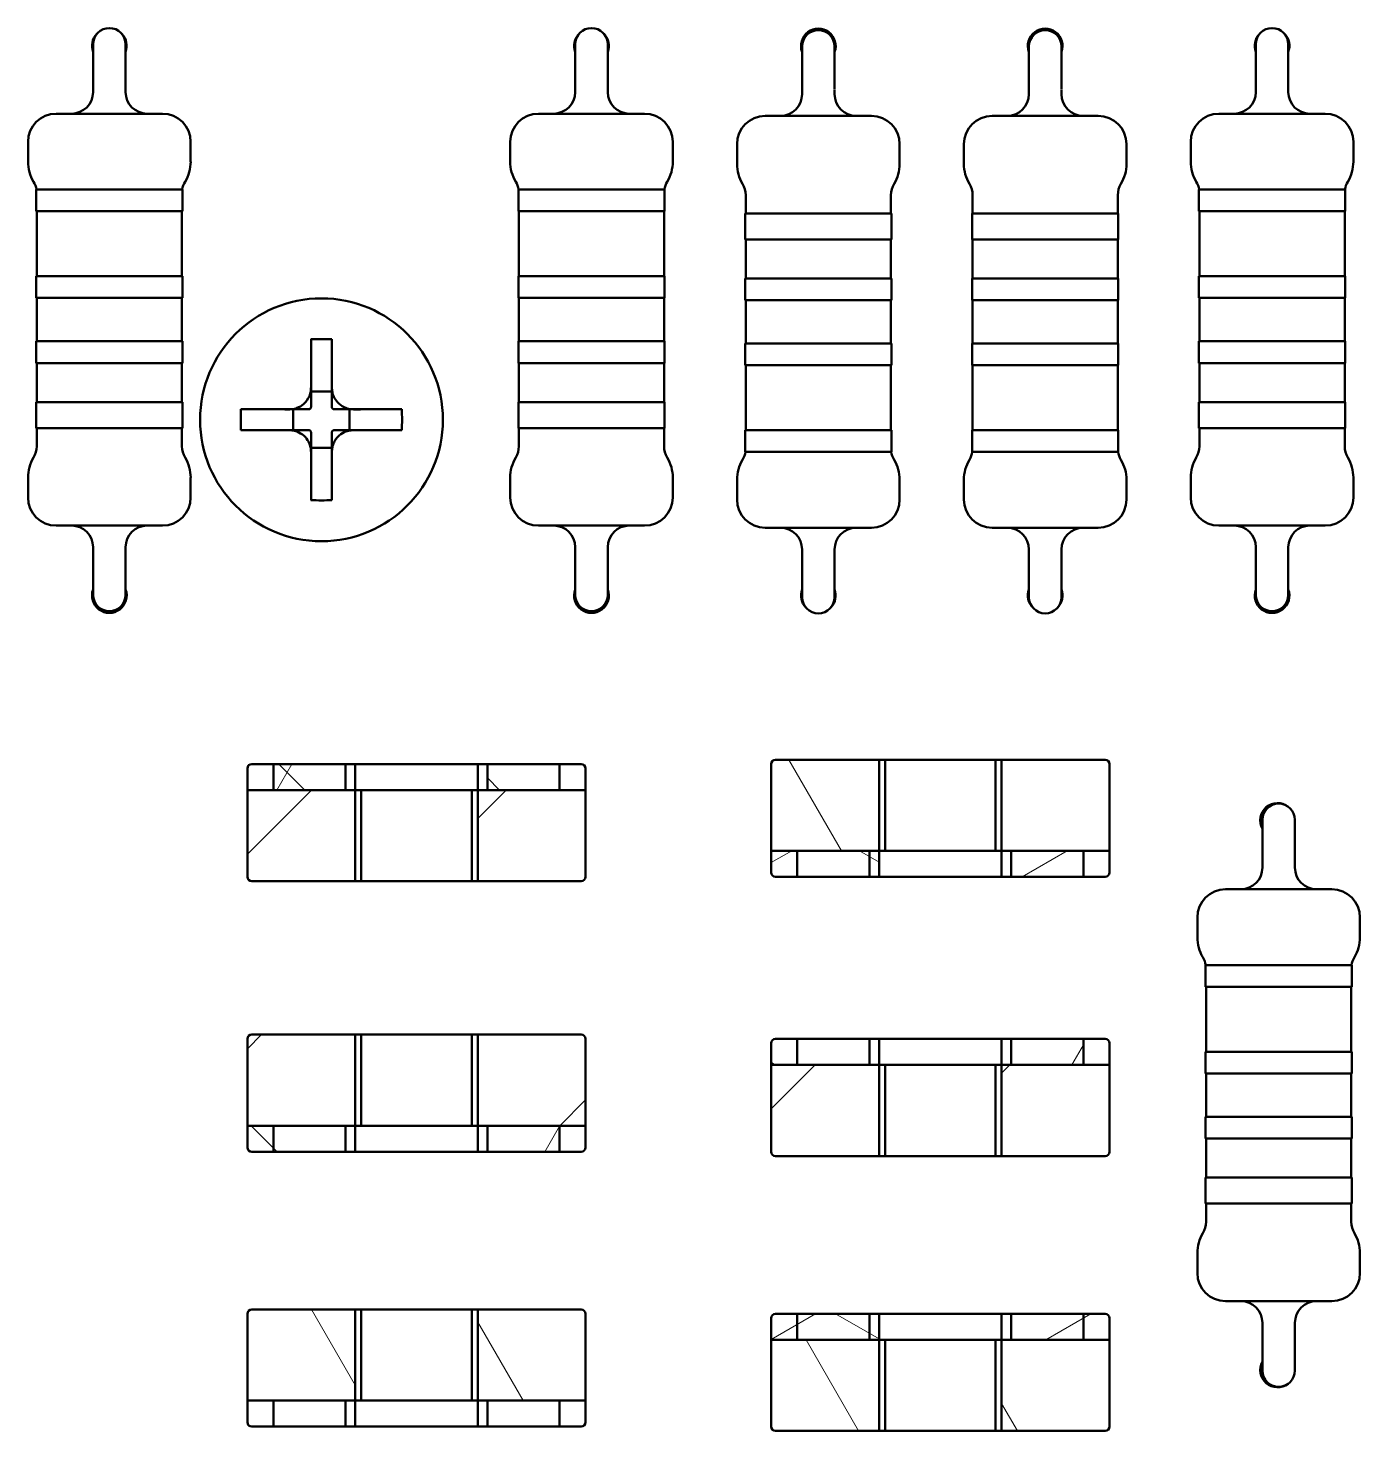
# Model space of a CAD drawing. Header units: millimetres. Extents: x -232 to 1390, y -69 to 653.
# Drawn here: x 543.58 to 574.3, y 409.61 to 441.97 of the extents above; entities that cross this region are included whole.
import ezdxf

# ---------------------------------------------------------------- set-up
doc = ezdxf.new("R2010")
doc.units = ezdxf.units.MM
doc.layers.add('Видимый контур (ГОСТ)', color=7, linetype='Continuous', lineweight=50)
doc.layers.add('Штриховка (ГОСТ)', color=7, linetype='Continuous', lineweight=18)
pattern_1 = [(45, (0, 0), (-2.245064, 2.245064), [])]
pattern_2 = [(135.0002, (0, 0), (-2.245056, -2.245072), [])]
pattern_3 = [(60, (0, 0), (-2.74963, 1.587501), [])]
pattern_4 = [(120.0002, (0, 0), (-2.749626, -1.587508), [])]
pattern_5 = [(30, (0, 0), (-1.587501, 2.74963), [])]
pattern_6 = [(150.00025, (0, 0), (-1.587488, -2.749637), [])]

msp = doc.modelspace()

# ---------------------------------------------------------------- hatches: boundary and pattern name
at = {"layer": 'Штриховка (ГОСТ)'}
h = msp.add_hatch(dxfattribs=at)
h.set_pattern_fill('ANSI31', color=256, scale=25.4, angle=90.0002, style=0)
h.set_pattern_definition(pattern_2)
edge = h.paths.add_edge_path()
edge.add_line((554.178, 424.995), (554.178, 424.395))
edge.add_line((554.178, 424.395), (555.842, 424.395))
edge.add_line((555.842, 424.395), (556.442, 424.395))
edge.add_line((556.442, 424.395), (556.442, 424.895))
edge.add_ellipse((556.342, 424.895), major_axis=(0, 0.1), ratio=1, start_angle=270, end_angle=360)
edge.add_line((556.342, 424.995), (554.178, 424.995))
edge = h.paths.add_edge_path()
edge.add_line((550.906, 424.395), (550.906, 424.995))
edge.add_line((550.906, 424.995), (548.742, 424.995))
edge.add_ellipse((548.742, 424.895), major_axis=(0, -0.1), ratio=1, start_angle=180, end_angle=270)
edge.add_line((548.642, 424.895), (548.642, 424.395))
edge.add_line((548.642, 424.395), (549.296, 424.395))
edge.add_line((549.296, 424.395), (550.906, 424.395))
h = msp.add_hatch(dxfattribs=at)
h.set_pattern_fill('ANSI31', color=256, scale=25.4, angle=15, style=0)
h.set_pattern_definition(pattern_3)
h.paths.add_polyline_path([(555.842, 424.395), (555.842, 424.995), (553.955, 424.995), (553.955, 424.395), (554.203, 424.395)])
h.paths.add_polyline_path([(549.242, 424.995), (549.242, 424.395), (550.896, 424.395), (551.129, 424.395), (551.129, 424.995)])
h = msp.add_hatch(dxfattribs=at)
h.set_pattern_fill('ANSI31', color=256, scale=25.4, angle=75.0002, style=0)
h.set_pattern_definition(pattern_4)
edge = h.paths.add_edge_path()
edge.add_line((563.211, 422.995), (563.211, 425.095))
edge.add_line((563.211, 425.095), (560.824, 425.095))
edge.add_ellipse((560.824, 424.995), major_axis=(0, -0.1), ratio=1, start_angle=180, end_angle=270)
edge.add_line((560.724, 424.995), (560.724, 422.995))
edge.add_line((560.724, 422.995), (561.324, 422.995))
edge.add_line((561.324, 422.995), (562.998, 422.995))
edge.add_line((562.998, 422.995), (563.211, 422.995))
edge = h.paths.add_edge_path()
edge.add_line((566.038, 422.995), (566.265, 422.995))
edge.add_line((566.265, 422.995), (567.924, 422.995))
edge.add_line((567.924, 422.995), (568.524, 422.995))
edge.add_line((568.524, 422.995), (568.524, 424.995))
edge.add_ellipse((568.424, 424.995), major_axis=(0, 0.1), ratio=1, start_angle=270, end_angle=360)
edge.add_line((568.424, 425.095), (566.038, 425.095))
edge.add_line((566.038, 425.095), (566.038, 422.995))
h = msp.add_hatch(dxfattribs=at)
h.set_pattern_fill('ANSI31', color=256, scale=25.4, style=0)
h.set_pattern_definition(pattern_1)
edge = h.paths.add_edge_path()
edge.add_line((553.955, 424.395), (553.955, 422.295))
edge.add_line((553.955, 422.295), (556.342, 422.295))
edge.add_ellipse((556.342, 422.395), major_axis=(0, 0.1), ratio=1, start_angle=180, end_angle=270)
edge.add_line((556.442, 422.395), (556.442, 424.395))
edge.add_line((556.442, 424.395), (555.842, 424.395))
edge.add_line((555.842, 424.395), (554.169, 424.395))
edge.add_line((554.169, 424.395), (553.955, 424.395))
edge = h.paths.add_edge_path()
edge.add_line((551.129, 424.395), (550.923, 424.395))
edge.add_line((550.923, 424.395), (549.242, 424.395))
edge.add_line((549.242, 424.395), (548.642, 424.395))
edge.add_line((548.642, 424.395), (548.642, 422.395))
edge.add_ellipse((548.742, 422.395), major_axis=(0, -0.1), ratio=1, start_angle=270, end_angle=360)
edge.add_line((548.742, 422.295), (551.129, 422.295))
edge.add_line((551.129, 422.295), (551.129, 424.395))
h = msp.add_hatch(dxfattribs=at)
h.set_pattern_fill('ANSI31', color=256, scale=25.4, angle=-15, style=0)
h.set_pattern_definition(pattern_5)
edge = h.paths.add_edge_path()
edge.add_line((562.988, 422.395), (562.988, 422.995))
edge.add_line((562.988, 422.995), (561.324, 422.995))
edge.add_line((561.324, 422.995), (560.724, 422.995))
edge.add_line((560.724, 422.995), (560.724, 422.495))
edge.add_ellipse((560.824, 422.495), major_axis=(0, -0.1), ratio=1, start_angle=270, end_angle=360)
edge.add_line((560.824, 422.395), (562.988, 422.395))
edge = h.paths.add_edge_path()
edge.add_line((566.26, 422.995), (566.26, 422.395))
edge.add_line((566.26, 422.395), (568.424, 422.395))
edge.add_ellipse((568.424, 422.495), major_axis=(0, 0.1), ratio=1, start_angle=180, end_angle=270)
edge.add_line((568.524, 422.495), (568.524, 422.995))
edge.add_line((568.524, 422.995), (567.872, 422.995))
edge.add_line((567.872, 422.995), (566.26, 422.995))
h = msp.add_hatch(dxfattribs=at)
h.set_pattern_fill('ANSI31', color=256, scale=25.4, angle=105.0002, style=0)
h.set_pattern_definition(pattern_6)
h.paths.add_polyline_path([(561.324, 422.995), (561.324, 422.395), (563.211, 422.395), (563.211, 422.995), (562.994, 422.995)])
h.paths.add_polyline_path([(567.924, 422.395), (567.924, 422.995), (566.218, 422.995), (566.038, 422.995), (566.038, 422.395)])
h = msp.add_hatch(dxfattribs=at)
h.set_pattern_fill('ANSI31', color=256, scale=25.4, style=0)
h.set_pattern_definition(pattern_1)
edge = h.paths.add_edge_path()
edge.add_line((551.129, 416.654), (551.129, 418.754))
edge.add_line((551.129, 418.754), (548.742, 418.754))
edge.add_ellipse((548.742, 418.654), major_axis=(0, -0.1), ratio=1, start_angle=180, end_angle=270)
edge.add_line((548.642, 418.654), (548.642, 416.654))
edge.add_line((548.642, 416.654), (549.242, 416.654))
edge.add_line((549.242, 416.654), (550.916, 416.654))
edge.add_line((550.916, 416.654), (551.129, 416.654))
edge = h.paths.add_edge_path()
edge.add_line((553.956, 416.654), (554.183, 416.654))
edge.add_line((554.183, 416.654), (555.842, 416.654))
edge.add_line((555.842, 416.654), (556.442, 416.654))
edge.add_line((556.442, 416.654), (556.442, 418.654))
edge.add_ellipse((556.342, 418.654), major_axis=(0, 0.1), ratio=1, start_angle=270, end_angle=360)
edge.add_line((556.342, 418.754), (553.956, 418.754))
edge.add_line((553.956, 418.754), (553.956, 416.654))
h = msp.add_hatch(dxfattribs=at)
h.set_pattern_fill('ANSI31', color=256, scale=25.4, angle=90.0002, style=0)
h.set_pattern_definition(pattern_2)
edge = h.paths.add_edge_path()
edge.add_line((566.26, 418.654), (566.26, 418.054))
edge.add_line((566.26, 418.054), (567.924, 418.054))
edge.add_line((567.924, 418.054), (568.524, 418.054))
edge.add_line((568.524, 418.054), (568.524, 418.554))
edge.add_ellipse((568.424, 418.554), major_axis=(0, 0.1), ratio=1, start_angle=270, end_angle=360)
edge.add_line((568.424, 418.654), (566.26, 418.654))
edge = h.paths.add_edge_path()
edge.add_line((562.988, 418.054), (562.988, 418.654))
edge.add_line((562.988, 418.654), (560.824, 418.654))
edge.add_ellipse((560.824, 418.554), major_axis=(0, -0.1), ratio=1, start_angle=180, end_angle=270)
edge.add_line((560.724, 418.554), (560.724, 418.054))
edge.add_line((560.724, 418.054), (561.378, 418.054))
edge.add_line((561.378, 418.054), (562.988, 418.054))
h = msp.add_hatch(dxfattribs=at)
h.set_pattern_fill('ANSI31', color=256, scale=25.4, angle=15, style=0)
h.set_pattern_definition(pattern_3)
h.paths.add_polyline_path([(567.924, 418.054), (567.924, 418.654), (566.037, 418.654), (566.037, 418.054), (566.285, 418.054)])
h.paths.add_polyline_path([(561.324, 418.654), (561.324, 418.054), (562.978, 418.054), (563.211, 418.054), (563.211, 418.654)])
h = msp.add_hatch(dxfattribs=at)
h.set_pattern_fill('ANSI31', color=256, scale=25.4, style=0)
h.set_pattern_definition(pattern_1)
edge = h.paths.add_edge_path()
edge.add_line((566.037, 418.054), (566.037, 415.954))
edge.add_line((566.037, 415.954), (568.424, 415.954))
edge.add_ellipse((568.424, 416.054), major_axis=(0, 0.1), ratio=1, start_angle=180, end_angle=270)
edge.add_line((568.524, 416.054), (568.524, 418.054))
edge.add_line((568.524, 418.054), (567.924, 418.054))
edge.add_line((567.924, 418.054), (566.252, 418.054))
edge.add_line((566.252, 418.054), (566.037, 418.054))
edge = h.paths.add_edge_path()
edge.add_line((563.211, 418.054), (563.005, 418.054))
edge.add_line((563.005, 418.054), (561.324, 418.054))
edge.add_line((561.324, 418.054), (560.724, 418.054))
edge.add_line((560.724, 418.054), (560.724, 416.054))
edge.add_ellipse((560.824, 416.054), major_axis=(0, -0.1), ratio=1, start_angle=270, end_angle=360)
edge.add_line((560.824, 415.954), (563.211, 415.954))
edge.add_line((563.211, 415.954), (563.211, 418.054))
h = msp.add_hatch(dxfattribs=at)
h.set_pattern_fill('ANSI31', color=256, scale=25.4, angle=90.0002, style=0)
h.set_pattern_definition(pattern_2)
edge = h.paths.add_edge_path()
edge.add_line((550.906, 416.054), (550.906, 416.654))
edge.add_line((550.906, 416.654), (549.242, 416.654))
edge.add_line((549.242, 416.654), (548.642, 416.654))
edge.add_line((548.642, 416.654), (548.642, 416.154))
edge.add_ellipse((548.742, 416.154), major_axis=(0, -0.1), ratio=1, start_angle=270, end_angle=360)
edge.add_line((548.742, 416.054), (550.906, 416.054))
edge = h.paths.add_edge_path()
edge.add_line((554.179, 416.654), (554.179, 416.054))
edge.add_line((554.179, 416.054), (556.342, 416.054))
edge.add_ellipse((556.342, 416.154), major_axis=(0, 0.1), ratio=1, start_angle=180, end_angle=270)
edge.add_line((556.442, 416.154), (556.442, 416.654))
edge.add_line((556.442, 416.654), (555.849, 416.654))
edge.add_line((555.849, 416.654), (554.179, 416.654))
h = msp.add_hatch(dxfattribs=at)
h.set_pattern_fill('ANSI31', color=256, scale=25.4, angle=15, style=0)
h.set_pattern_definition(pattern_3)
h.paths.add_polyline_path([(549.242, 416.654), (549.242, 416.054), (551.129, 416.054), (551.129, 416.654), (550.912, 416.654)])
h.paths.add_polyline_path([(555.842, 416.054), (555.842, 416.654), (554.136, 416.654), (553.956, 416.654), (553.956, 416.054)])
h = msp.add_hatch(dxfattribs=at)
h.set_pattern_fill('ANSI31', color=256, scale=25.4, angle=75.0002, style=0)
h.set_pattern_definition(pattern_4)
edge = h.paths.add_edge_path()
edge.add_line((551.129, 410.314), (551.129, 412.414))
edge.add_line((551.129, 412.414), (548.742, 412.414))
edge.add_ellipse((548.742, 412.314), major_axis=(0, -0.1), ratio=1, start_angle=180, end_angle=270)
edge.add_line((548.642, 412.314), (548.642, 410.314))
edge.add_line((548.642, 410.314), (549.242, 410.314))
edge.add_line((549.242, 410.314), (550.916, 410.314))
edge.add_line((550.916, 410.314), (551.129, 410.314))
edge = h.paths.add_edge_path()
edge.add_line((553.956, 410.314), (554.183, 410.314))
edge.add_line((554.183, 410.314), (555.842, 410.314))
edge.add_line((555.842, 410.314), (556.442, 410.314))
edge.add_line((556.442, 410.314), (556.442, 412.314))
edge.add_ellipse((556.342, 412.314), major_axis=(0, 0.1), ratio=1, start_angle=270, end_angle=360)
edge.add_line((556.342, 412.414), (553.956, 412.414))
edge.add_line((553.956, 412.414), (553.956, 410.314))
h = msp.add_hatch(dxfattribs=at)
h.set_pattern_fill('ANSI31', color=256, scale=25.4, angle=-15, style=0)
h.set_pattern_definition(pattern_5)
edge = h.paths.add_edge_path()
edge.add_line((566.26, 412.314), (566.26, 411.714))
edge.add_line((566.26, 411.714), (567.924, 411.714))
edge.add_line((567.924, 411.714), (568.524, 411.714))
edge.add_line((568.524, 411.714), (568.524, 412.214))
edge.add_ellipse((568.424, 412.214), major_axis=(0, 0.1), ratio=1, start_angle=270, end_angle=360)
edge.add_line((568.424, 412.314), (566.26, 412.314))
edge = h.paths.add_edge_path()
edge.add_line((562.987, 411.714), (562.987, 412.314))
edge.add_line((562.987, 412.314), (560.824, 412.314))
edge.add_ellipse((560.824, 412.214), major_axis=(0, -0.1), ratio=1, start_angle=180, end_angle=270)
edge.add_line((560.724, 412.214), (560.724, 411.714))
edge.add_line((560.724, 411.714), (561.375, 411.714))
edge.add_line((561.375, 411.714), (562.987, 411.714))
h = msp.add_hatch(dxfattribs=at)
h.set_pattern_fill('ANSI31', color=256, scale=25.4, angle=105.0002, style=0)
h.set_pattern_definition(pattern_6)
h.paths.add_polyline_path([(567.924, 411.714), (567.924, 412.314), (566.037, 412.314), (566.037, 411.714), (566.254, 411.714)])
h.paths.add_polyline_path([(561.324, 412.314), (561.324, 411.714), (562.954, 411.714), (563.21, 411.714), (563.21, 412.314)])
h = msp.add_hatch(dxfattribs=at)
h.set_pattern_fill('ANSI31', color=256, scale=25.4, angle=75.0002, style=0)
h.set_pattern_definition(pattern_4)
edge = h.paths.add_edge_path()
edge.add_line((566.037, 411.714), (566.037, 409.614))
edge.add_line((566.037, 409.614), (568.424, 409.614))
edge.add_ellipse((568.424, 409.714), major_axis=(0, 0.1), ratio=1, start_angle=180, end_angle=270)
edge.add_line((568.524, 409.714), (568.524, 411.714))
edge.add_line((568.524, 411.714), (567.924, 411.714))
edge.add_line((567.924, 411.714), (566.251, 411.714))
edge.add_line((566.251, 411.714), (566.037, 411.714))
edge = h.paths.add_edge_path()
edge.add_line((563.21, 411.714), (563.005, 411.714))
edge.add_line((563.005, 411.714), (561.324, 411.714))
edge.add_line((561.324, 411.714), (560.724, 411.714))
edge.add_line((560.724, 411.714), (560.724, 409.714))
edge.add_ellipse((560.824, 409.714), major_axis=(0, -0.1), ratio=1, start_angle=270, end_angle=360)
edge.add_line((560.824, 409.614), (563.21, 409.614))
edge.add_line((563.21, 409.614), (563.21, 411.714))
h = msp.add_hatch(dxfattribs=at)
h.set_pattern_fill('ANSI31', color=256, scale=25.4, angle=-15, style=0)
h.set_pattern_definition(pattern_5)
edge = h.paths.add_edge_path()
edge.add_line((550.906, 409.714), (550.906, 410.314))
edge.add_line((550.906, 410.314), (549.242, 410.314))
edge.add_line((549.242, 410.314), (548.642, 410.314))
edge.add_line((548.642, 410.314), (548.642, 409.814))
edge.add_ellipse((548.742, 409.814), major_axis=(0, -0.1), ratio=1, start_angle=270, end_angle=360)
edge.add_line((548.742, 409.714), (550.906, 409.714))
edge = h.paths.add_edge_path()
edge.add_line((554.179, 410.314), (554.179, 409.714))
edge.add_line((554.179, 409.714), (556.342, 409.714))
edge.add_ellipse((556.342, 409.814), major_axis=(0, 0.1), ratio=1, start_angle=180, end_angle=270)
edge.add_line((556.442, 409.814), (556.442, 410.314))
edge.add_line((556.442, 410.314), (555.849, 410.314))
edge.add_line((555.849, 410.314), (554.179, 410.314))
h = msp.add_hatch(dxfattribs=at)
h.set_pattern_fill('ANSI31', color=256, scale=25.4, angle=105.0002, style=0)
h.set_pattern_definition(pattern_6)
h.paths.add_polyline_path([(549.242, 410.314), (549.242, 409.714), (551.129, 409.714), (551.129, 410.314), (550.912, 410.314)])
h.paths.add_polyline_path([(555.842, 409.714), (555.842, 410.314), (554.163, 410.314), (553.956, 410.314), (553.956, 409.714)])

# ---------------------------------------------------------------- linework, layer by layer
at = {"layer": 'Видимый контур (ГОСТ)'}
for p, q in [((545.083, 440.594), (545.083, 441.594)), ((545.833, 440.597), (545.833, 441.594)), ((556.203, 440.594), (556.203, 441.594)), ((556.953, 440.597), (556.953, 441.594)), ((561.435, 440.544), (561.435, 441.544)), ((562.185, 440.556), (562.185, 441.544)), ((566.667, 440.544), (566.667, 441.544)), ((567.417, 440.556), (567.417, 441.544)), ((571.899, 440.594), (571.899, 441.594)), ((572.649, 440.597), (572.649, 441.594)), ((545.083, 440.594), (545.083, 440.494)), ((545.833, 440.594), (545.833, 440.494)), ((556.203, 440.594), (556.203, 440.494)), ((556.953, 440.594), (556.953, 440.494)), ((561.435, 440.544), (561.435, 440.444)), ((562.185, 440.544), (562.185, 440.444)), ((566.667, 440.544), (566.667, 440.444)), ((567.417, 440.544), (567.417, 440.444)), ((571.899, 440.594), (571.899, 440.494)), ((572.649, 440.594), (572.649, 440.494)), ((544.233, 439.994), (546.683, 439.994)), ((555.353, 439.994), (557.803, 439.994)), ((560.585, 439.944), (563.035, 439.944)), ((565.817, 439.944), (568.267, 439.944)), ((571.049, 439.994), (573.499, 439.994)), ((543.583, 438.887), (543.583, 439.344)), ((547.333, 438.887), (547.333, 439.344)), ((554.703, 438.887), (554.703, 439.344)), ((558.453, 438.887), (558.453, 439.344)), ((559.935, 439.294), (559.935, 438.837)), ((563.685, 439.294), (563.685, 438.837)), ((565.167, 439.294), (565.167, 438.837)), ((568.917, 439.294), (568.917, 438.837)), ((570.399, 438.887), (570.399, 439.344)), ((574.149, 438.887), (574.149, 439.344)), ((543.773, 438.244), (547.143, 438.244)), ((543.773, 438.244), (543.773, 437.744)), ((547.143, 438.244), (547.143, 437.744)), ((554.893, 438.244), (558.263, 438.244)), ((554.893, 438.244), (554.893, 437.744)), ((558.263, 438.244), (558.263, 437.744)), ((560.135, 438.116), (560.135, 437.694)), ((563.485, 438.116), (563.485, 437.694)), ((565.367, 438.116), (565.367, 437.694)), ((568.717, 438.116), (568.717, 437.694)), ((570.589, 438.244), (573.959, 438.244)), ((570.589, 438.244), (570.589, 437.744)), ((573.959, 438.244), (573.959, 437.744)), ((543.773, 437.744), (547.143, 437.744)), ((543.783, 436.244), (543.783, 437.744)), ((547.133, 436.244), (547.133, 437.744)), ((554.893, 437.744), (558.263, 437.744)), ((554.903, 436.244), (554.903, 437.744)), ((558.253, 436.244), (558.253, 437.744)), ((560.125, 437.694), (563.495, 437.694)), ((560.125, 437.094), (560.125, 437.694)), ((563.495, 437.094), (563.495, 437.694)), ((565.357, 437.694), (568.727, 437.694)), ((565.357, 437.094), (565.357, 437.694)), ((568.727, 437.094), (568.727, 437.694)), ((570.589, 437.744), (573.959, 437.744)), ((570.599, 436.244), (570.599, 437.744)), ((573.949, 436.244), (573.949, 437.744)), ((563.495, 437.094), (560.125, 437.094)), ((560.135, 437.094), (560.135, 436.194)), ((563.485, 437.094), (563.485, 436.194)), ((568.727, 437.094), (565.357, 437.094)), ((565.367, 437.094), (565.367, 436.194)), ((568.717, 437.094), (568.717, 436.194)), ((543.773, 436.244), (547.143, 436.244)), ((543.773, 435.744), (543.773, 436.244)), ((547.143, 435.744), (547.143, 436.244)), ((554.893, 436.244), (558.263, 436.244)), ((554.893, 435.744), (554.893, 436.244)), ((558.263, 435.744), (558.263, 436.244)), ((560.125, 436.194), (563.495, 436.194)), ((560.125, 435.694), (560.125, 436.194)), ((563.495, 435.694), (563.495, 436.194)), ((565.357, 436.194), (568.727, 436.194)), ((565.357, 435.694), (565.357, 436.194)), ((568.727, 435.694), (568.727, 436.194)), ((570.589, 436.244), (573.959, 436.244)), ((570.589, 435.744), (570.589, 436.244)), ((573.959, 435.744), (573.959, 436.244)), ((547.143, 435.744), (543.773, 435.744)), ((543.783, 434.744), (543.783, 435.744)), ((547.133, 434.744), (547.133, 435.744)), ((558.263, 435.744), (554.893, 435.744)), ((554.903, 434.744), (554.903, 435.744)), ((558.253, 434.744), (558.253, 435.744)), ((563.495, 435.694), (560.125, 435.694)), ((560.135, 435.694), (560.135, 434.694)), ((563.485, 435.694), (563.485, 434.694)), ((568.727, 435.694), (565.357, 435.694)), ((565.367, 435.694), (565.367, 434.694)), ((568.717, 435.694), (568.717, 434.694)), ((573.959, 435.744), (570.589, 435.744)), ((570.599, 434.744), (570.599, 435.744)), ((573.949, 434.744), (573.949, 435.744)), ((543.773, 434.744), (547.143, 434.744)), ((543.773, 434.744), (543.773, 434.244)), ((547.143, 434.744), (547.143, 434.244)), ((550.109, 434.791), (550.109, 433.585)), ((550.591, 434.791), (550.591, 433.585)), ((554.893, 434.744), (558.263, 434.744)), ((554.893, 434.744), (554.893, 434.244)), ((558.263, 434.744), (558.263, 434.244)), ((560.125, 434.694), (563.495, 434.694)), ((560.125, 434.694), (560.125, 434.194)), ((563.495, 434.694), (563.495, 434.194)), ((565.357, 434.694), (568.727, 434.694)), ((565.357, 434.694), (565.357, 434.194)), ((568.727, 434.694), (568.727, 434.194)), ((570.589, 434.744), (573.959, 434.744)), ((570.589, 434.744), (570.589, 434.244)), ((573.959, 434.744), (573.959, 434.244)), ((547.143, 434.244), (543.773, 434.244)), ((543.783, 433.344), (543.783, 434.244)), ((547.133, 433.344), (547.133, 434.244)), ((558.263, 434.244), (554.893, 434.244)), ((554.903, 433.344), (554.903, 434.244)), ((558.253, 433.344), (558.253, 434.244)), ((573.959, 434.244), (570.589, 434.244)), ((570.599, 433.344), (570.599, 434.244)), ((573.949, 433.344), (573.949, 434.244)), ((563.495, 434.194), (560.125, 434.194)), ((560.135, 434.194), (560.135, 432.694)), ((563.485, 434.194), (563.485, 432.694)), ((568.727, 434.194), (565.357, 434.194)), ((565.367, 434.194), (565.367, 432.694)), ((568.717, 434.194), (568.717, 432.694)), ((550.591, 433.585), (550.109, 433.585)), ((543.773, 433.344), (547.143, 433.344)), ((543.773, 433.344), (543.773, 432.744)), ((547.143, 433.344), (547.143, 432.744)), ((554.893, 433.344), (558.263, 433.344)), ((554.893, 433.344), (554.893, 432.744)), ((558.263, 433.344), (558.263, 432.744)), ((570.589, 433.344), (573.959, 433.344)), ((570.589, 433.344), (570.589, 432.744)), ((573.959, 433.344), (573.959, 432.744)), ((548.494, 433.176), (549.7, 433.176)), ((549.7, 433.176), (549.7, 432.694)), ((551, 432.694), (551, 433.176)), ((552.206, 433.176), (551, 433.176)), ((547.143, 432.744), (543.773, 432.744)), ((543.783, 432.321), (543.783, 432.744)), ((547.133, 432.321), (547.133, 432.744)), ((548.494, 432.694), (549.7, 432.694)), ((552.206, 432.694), (551, 432.694)), ((558.263, 432.744), (554.893, 432.744)), ((554.903, 432.321), (554.903, 432.744)), ((558.253, 432.321), (558.253, 432.744)), ((563.495, 432.694), (560.125, 432.694)), ((560.125, 432.194), (560.125, 432.694)), ((563.495, 432.194), (563.495, 432.694)), ((568.727, 432.694), (565.357, 432.694)), ((565.357, 432.194), (565.357, 432.694)), ((568.727, 432.194), (568.727, 432.694)), ((573.959, 432.744), (570.589, 432.744)), ((570.599, 432.321), (570.599, 432.744)), ((573.949, 432.321), (573.949, 432.744)), ((550.109, 432.285), (550.591, 432.285)), ((550.109, 431.079), (550.109, 432.285)), ((550.591, 432.285), (550.591, 431.079)), ((563.495, 432.194), (560.125, 432.194)), ((568.727, 432.194), (565.357, 432.194)), ((543.583, 431.144), (543.583, 431.601)), ((547.333, 431.144), (547.333, 431.601)), ((554.703, 431.144), (554.703, 431.601)), ((558.453, 431.144), (558.453, 431.601)), ((559.935, 431.551), (559.935, 431.094)), ((563.685, 431.551), (563.685, 431.094)), ((565.167, 431.551), (565.167, 431.094)), ((568.917, 431.551), (568.917, 431.094)), ((570.399, 431.144), (570.399, 431.601)), ((574.149, 431.144), (574.149, 431.601)), ((546.683, 430.494), (544.233, 430.494)), ((557.803, 430.494), (555.353, 430.494)), ((563.035, 430.444), (560.585, 430.444)), ((568.267, 430.444), (565.817, 430.444)), ((573.499, 430.494), (571.049, 430.494)), ((556.203, 429.894), (556.203, 429.994)), ((556.953, 429.894), (556.953, 429.994)), ((571.899, 429.894), (571.899, 429.994)), ((572.649, 429.894), (572.649, 429.994)), ((545.083, 429.894), (545.083, 429.994)), ((545.083, 429.897), (545.083, 428.894)), ((545.833, 429.894), (545.833, 429.994)), ((545.833, 429.894), (545.833, 428.894)), ((556.203, 429.897), (556.203, 428.894)), ((556.953, 429.894), (556.953, 428.894)), ((561.435, 429.844), (561.435, 429.944)), ((561.435, 429.856), (561.435, 428.844)), ((562.185, 429.844), (562.185, 429.944)), ((562.185, 429.844), (562.185, 428.844)), ((566.667, 429.844), (566.667, 429.944)), ((566.667, 429.856), (566.667, 428.844)), ((567.417, 429.844), (567.417, 429.944)), ((567.417, 429.844), (567.417, 428.844)), ((571.899, 429.897), (571.899, 428.894)), ((572.649, 429.894), (572.649, 428.894)), ((548.642, 424.895), (548.642, 424.395)), ((550.906, 424.995), (548.742, 424.995)), ((549.242, 424.995), (549.242, 424.395)), ((551.129, 424.995), (549.242, 424.995)), ((550.906, 424.395), (550.906, 424.995)), ((551.129, 424.395), (551.129, 424.995)), ((553.955, 424.995), (551.129, 424.995)), ((555.842, 424.995), (553.955, 424.995)), ((553.955, 424.995), (553.955, 424.395)), ((554.178, 424.995), (554.178, 424.395)), ((556.342, 424.995), (554.178, 424.995)), ((555.842, 424.395), (555.842, 424.995)), ((556.442, 424.395), (556.442, 424.895)), ((560.724, 424.995), (560.724, 422.995)), ((563.211, 425.095), (560.824, 425.095)), ((563.211, 422.995), (563.211, 425.095)), ((563.211, 425.095), (563.349, 425.095)), ((563.349, 425.095), (565.899, 425.095)), ((563.349, 422.995), (563.349, 425.095)), ((566.038, 425.095), (565.899, 425.095)), ((565.899, 422.995), (565.899, 425.095)), ((568.424, 425.095), (566.038, 425.095)), ((566.038, 425.095), (566.038, 422.995)), ((568.524, 422.995), (568.524, 424.995)), ((551.129, 424.395), (548.642, 424.395)), ((548.642, 424.395), (548.642, 422.395)), ((548.642, 424.395), (550.906, 424.395)), ((549.242, 424.395), (551.129, 424.395)), ((551.129, 422.295), (551.129, 424.395)), ((553.955, 424.395), (551.129, 424.395)), ((553.817, 424.395), (551.267, 424.395)), ((551.267, 424.395), (551.267, 422.295)), ((553.817, 424.395), (553.817, 422.295)), ((553.955, 424.395), (553.955, 422.295)), ((556.442, 424.395), (553.955, 424.395)), ((553.955, 424.395), (555.842, 424.395)), ((554.178, 424.395), (556.442, 424.395)), ((556.442, 422.395), (556.442, 424.395)), ((572.051, 422.707), (572.051, 423.707)), ((572.801, 422.706), (572.801, 423.707)), ((560.724, 422.995), (563.211, 422.995)), ((562.988, 422.995), (560.724, 422.995)), ((560.724, 422.995), (560.724, 422.495)), ((561.324, 422.995), (561.324, 422.395)), ((563.211, 422.995), (561.324, 422.995)), ((562.988, 422.395), (562.988, 422.995)), ((563.211, 422.395), (563.211, 422.995)), ((563.211, 422.995), (566.038, 422.995)), ((563.349, 422.995), (565.899, 422.995)), ((566.038, 422.995), (568.524, 422.995)), ((567.924, 422.995), (566.038, 422.995)), ((566.038, 422.995), (566.038, 422.395)), ((566.26, 422.995), (566.26, 422.395)), ((568.524, 422.995), (566.26, 422.995)), ((567.924, 422.395), (567.924, 422.995)), ((568.524, 422.495), (568.524, 422.995)), ((572.051, 422.707), (572.051, 422.607)), ((572.801, 422.707), (572.801, 422.607)), ((548.742, 422.295), (551.129, 422.295)), ((551.129, 422.295), (551.267, 422.295)), ((553.817, 422.295), (551.267, 422.295)), ((553.955, 422.295), (553.817, 422.295)), ((553.955, 422.295), (556.342, 422.295)), ((560.824, 422.395), (562.988, 422.395)), ((561.324, 422.395), (563.211, 422.395)), ((563.211, 422.395), (566.038, 422.395)), ((566.038, 422.395), (567.924, 422.395)), ((566.26, 422.395), (568.424, 422.395)), ((571.201, 422.107), (573.651, 422.107)), ((570.551, 421), (570.551, 421.457)), ((574.301, 421), (574.301, 421.457)), ((570.741, 420.357), (574.111, 420.357)), ((570.741, 420.357), (570.741, 419.857)), ((574.111, 420.357), (574.111, 419.857)), ((570.741, 419.857), (574.111, 419.857)), ((570.751, 418.357), (570.751, 419.857)), ((574.101, 418.357), (574.101, 419.857)), ((551.129, 418.754), (548.742, 418.754)), ((551.129, 416.654), (551.129, 418.754)), ((551.129, 418.754), (551.267, 418.754)), ((551.267, 418.754), (553.817, 418.754)), ((551.267, 416.654), (551.267, 418.754)), ((553.956, 418.754), (553.817, 418.754)), ((553.817, 416.654), (553.817, 418.754)), ((556.342, 418.754), (553.956, 418.754)), ((553.956, 418.754), (553.956, 416.654)), ((548.642, 418.654), (548.642, 416.654)), ((556.442, 416.654), (556.442, 418.654)), ((560.724, 418.554), (560.724, 418.054)), ((562.988, 418.654), (560.824, 418.654)), ((561.324, 418.654), (561.324, 418.054)), ((563.211, 418.654), (561.324, 418.654)), ((562.988, 418.054), (562.988, 418.654)), ((563.211, 418.054), (563.211, 418.654)), ((566.037, 418.654), (563.211, 418.654)), ((567.924, 418.654), (566.037, 418.654)), ((566.037, 418.654), (566.037, 418.054)), ((566.26, 418.654), (566.26, 418.054)), ((568.424, 418.654), (566.26, 418.654)), ((567.924, 418.054), (567.924, 418.654)), ((568.524, 418.054), (568.524, 418.554)), ((570.741, 418.357), (574.111, 418.357)), ((570.741, 417.857), (570.741, 418.357)), ((574.111, 417.857), (574.111, 418.357)), ((563.211, 418.054), (560.724, 418.054)), ((560.724, 418.054), (560.724, 416.054)), ((560.724, 418.054), (562.988, 418.054)), ((561.324, 418.054), (563.211, 418.054)), ((563.211, 415.954), (563.211, 418.054)), ((566.037, 418.054), (563.211, 418.054)), ((565.899, 418.054), (563.349, 418.054)), ((563.349, 418.054), (563.349, 415.954)), ((565.899, 418.054), (565.899, 415.954)), ((566.037, 418.054), (566.037, 415.954)), ((568.524, 418.054), (566.037, 418.054)), ((566.037, 418.054), (567.924, 418.054)), ((566.26, 418.054), (568.524, 418.054)), ((568.524, 416.054), (568.524, 418.054)), ((574.111, 417.857), (570.741, 417.857)), ((570.751, 416.857), (570.751, 417.857)), ((574.101, 416.857), (574.101, 417.857)), ((570.741, 416.857), (574.111, 416.857)), ((570.741, 416.857), (570.741, 416.357)), ((574.111, 416.857), (574.111, 416.357)), ((548.642, 416.654), (551.129, 416.654)), ((550.906, 416.654), (548.642, 416.654)), ((548.642, 416.654), (548.642, 416.154)), ((549.242, 416.654), (549.242, 416.054)), ((551.129, 416.654), (549.242, 416.654)), ((550.906, 416.054), (550.906, 416.654)), ((551.129, 416.054), (551.129, 416.654)), ((551.129, 416.654), (553.956, 416.654)), ((551.267, 416.654), (553.817, 416.654)), ((553.956, 416.654), (556.442, 416.654)), ((555.842, 416.654), (553.956, 416.654)), ((553.956, 416.654), (553.956, 416.054)), ((554.179, 416.654), (554.179, 416.054)), ((556.442, 416.654), (554.179, 416.654)), ((555.842, 416.054), (555.842, 416.654)), ((556.442, 416.154), (556.442, 416.654)), ((574.111, 416.357), (570.741, 416.357)), ((570.751, 415.457), (570.751, 416.357)), ((574.101, 415.457), (574.101, 416.357)), ((548.742, 416.054), (550.906, 416.054)), ((549.242, 416.054), (551.129, 416.054)), ((551.129, 416.054), (553.956, 416.054)), ((553.956, 416.054), (555.842, 416.054)), ((554.179, 416.054), (556.342, 416.054)), ((560.824, 415.954), (563.211, 415.954)), ((563.211, 415.954), (563.349, 415.954)), ((565.899, 415.954), (563.349, 415.954)), ((566.037, 415.954), (565.899, 415.954)), ((566.037, 415.954), (568.424, 415.954)), ((570.741, 415.457), (574.111, 415.457)), ((570.741, 415.457), (570.741, 414.857)), ((574.111, 415.457), (574.111, 414.857)), ((574.111, 414.857), (570.741, 414.857)), ((570.751, 414.434), (570.751, 414.857)), ((574.101, 414.434), (574.101, 414.857)), ((570.551, 413.257), (570.551, 413.714)), ((574.301, 413.257), (574.301, 413.714)), ((573.651, 412.607), (571.201, 412.607)), ((548.642, 412.314), (548.642, 410.314)), ((551.129, 412.414), (548.742, 412.414)), ((551.129, 410.314), (551.129, 412.414)), ((551.129, 412.414), (551.267, 412.414)), ((551.267, 412.414), (553.817, 412.414)), ((551.267, 410.314), (551.267, 412.414)), ((553.956, 412.414), (553.817, 412.414)), ((553.817, 410.314), (553.817, 412.414)), ((556.342, 412.414), (553.956, 412.414)), ((553.956, 412.414), (553.956, 410.314)), ((556.442, 410.314), (556.442, 412.314)), ((560.724, 412.214), (560.724, 411.714)), ((562.987, 412.314), (560.824, 412.314)), ((561.324, 412.314), (561.324, 411.714)), ((563.21, 412.314), (561.324, 412.314)), ((562.987, 411.714), (562.987, 412.314)), ((563.21, 411.714), (563.21, 412.314)), ((566.037, 412.314), (563.21, 412.314)), ((567.924, 412.314), (566.037, 412.314)), ((566.037, 412.314), (566.037, 411.714)), ((566.26, 412.314), (566.26, 411.714)), ((568.424, 412.314), (566.26, 412.314)), ((567.924, 411.714), (567.924, 412.314)), ((568.524, 411.714), (568.524, 412.214)), ((572.051, 412.007), (572.051, 412.107)), ((572.051, 412.006), (572.051, 411.007)), ((572.801, 412.007), (572.801, 412.107)), ((572.801, 412.007), (572.801, 411.007)), ((563.21, 411.714), (560.724, 411.714)), ((560.724, 411.714), (560.724, 409.714)), ((560.724, 411.714), (562.987, 411.714)), ((561.324, 411.714), (563.21, 411.714)), ((563.21, 409.614), (563.21, 411.714)), ((566.037, 411.714), (563.21, 411.714)), ((565.898, 411.714), (563.349, 411.714)), ((563.349, 411.714), (563.349, 409.614)), ((565.898, 411.714), (565.898, 409.614)), ((566.037, 411.714), (566.037, 409.614)), ((568.524, 411.714), (566.037, 411.714)), ((566.037, 411.714), (567.924, 411.714)), ((566.26, 411.714), (568.524, 411.714)), ((568.524, 409.714), (568.524, 411.714)), ((548.642, 410.314), (551.129, 410.314)), ((550.906, 410.314), (548.642, 410.314)), ((548.642, 410.314), (548.642, 409.814)), ((549.242, 410.314), (549.242, 409.714)), ((551.129, 410.314), (549.242, 410.314)), ((550.906, 409.714), (550.906, 410.314)), ((551.129, 409.714), (551.129, 410.314)), ((551.129, 410.314), (553.956, 410.314)), ((551.267, 410.314), (553.817, 410.314)), ((553.956, 410.314), (556.442, 410.314)), ((555.842, 410.314), (553.956, 410.314)), ((553.956, 410.314), (553.956, 409.714)), ((554.179, 410.314), (554.179, 409.714)), ((556.442, 410.314), (554.179, 410.314)), ((555.842, 409.714), (555.842, 410.314)), ((556.442, 409.814), (556.442, 410.314)), ((548.742, 409.714), (550.906, 409.714)), ((549.242, 409.714), (551.129, 409.714)), ((551.129, 409.714), (553.956, 409.714)), ((553.956, 409.714), (555.842, 409.714)), ((554.179, 409.714), (556.342, 409.714)), ((560.824, 409.614), (563.21, 409.614)), ((563.21, 409.614), (563.349, 409.614)), ((565.898, 409.614), (563.349, 409.614)), ((566.037, 409.614), (565.898, 409.614)), ((566.037, 409.614), (568.424, 409.614))]:
    msp.add_line(p, q, dxfattribs=at)
for centre, radius, start, end in [((545.458, 441.594), 0.375, 0, 180), ((556.578, 441.594), 0.375, 0, 180), ((572.274, 441.594), 0.375, 0, 180), ((545.458, 441.556), 0.4, 136.3993, 200.3374), ((545.458, 441.556), 0.4, 339.6098, 43.7963), ((556.578, 441.556), 0.4, 136.4258, 200.3381), ((556.578, 441.556), 0.4, 339.6105, 43.7644), ((561.81, 441.556), 0.4, 339.6833, 200.4109), ((561.81, 441.544), 0.375, 360, 180), ((567.042, 441.556), 0.4, 339.6817, 200.4092), ((567.042, 441.544), 0.375, 360, 180), ((572.274, 441.556), 0.4, 136.425, 200.3383), ((572.274, 441.556), 0.4, 339.6107, 43.7636), ((544.583, 440.494), 0.5, 270, 0), ((546.333, 440.494), 0.5, 180, 270), ((555.703, 440.494), 0.5, 270, 0), ((557.453, 440.494), 0.5, 180, 270), ((560.935, 440.444), 0.5, 270, 360), ((562.685, 440.444), 0.5, 180, 270), ((566.167, 440.444), 0.5, 270, 360), ((567.917, 440.444), 0.5, 180, 270), ((571.399, 440.494), 0.5, 270, 0), ((573.149, 440.494), 0.5, 180, 270), ((544.233, 439.344), 0.65, 90, 180), ((546.683, 439.344), 0.65, 0, 90), ((555.353, 439.344), 0.65, 90, 180), ((557.803, 439.344), 0.65, 0, 90), ((560.585, 439.294), 0.65, 90, 180), ((563.035, 439.294), 0.65, 360, 90), ((565.817, 439.294), 0.65, 90, 180), ((568.267, 439.294), 0.65, 360, 90), ((571.049, 439.344), 0.65, 90, 180), ((573.499, 439.344), 0.65, 0, 90), ((544.481, 438.887), 0.898, 180, 211.0284), ((546.436, 438.887), 0.898, 328.9716, 0), ((555.601, 438.887), 0.898, 180, 211.0284), ((557.555, 438.887), 0.898, 328.9716, 0), ((560.833, 438.837), 0.898, 180, 211.0284), ((562.787, 438.837), 0.898, 328.9716, 360), ((566.065, 438.837), 0.898, 180, 211.0284), ((568.019, 438.837), 0.898, 328.9716, 360), ((571.297, 438.887), 0.898, 180, 211.0284), ((573.251, 438.887), 0.898, 328.9716, 0), ((543.283, 438.166), 0.5, 8.912, 31.0284), ((547.633, 438.166), 0.5, 148.9716, 171.088), ((554.403, 438.166), 0.5, 8.912, 31.0284), ((558.753, 438.166), 0.5, 148.9716, 171.088), ((570.099, 438.166), 0.5, 8.912, 31.0284), ((574.449, 438.166), 0.5, 148.9716, 171.088), ((559.635, 438.116), 0.5, 360, 31.0284), ((563.985, 438.116), 0.5, 148.9716, 180), ((564.867, 438.116), 0.5, 360, 31.0284), ((569.217, 438.116), 0.5, 148.9716, 180), ((550.35, 432.935), 2.8, 0, 180), ((550.35, 432.935), 2.8, 180, 0), ((543.283, 432.321), 0.5, 328.9716, 0), ((547.633, 432.321), 0.5, 180, 211.0284), ((554.403, 432.321), 0.5, 328.9716, 0), ((558.753, 432.321), 0.5, 180, 211.0284), ((570.099, 432.321), 0.5, 328.9716, 0), ((574.449, 432.321), 0.5, 180, 211.0284), ((544.481, 431.601), 0.898, 148.9716, 180), ((546.436, 431.601), 0.898, 0, 31.0284), ((555.601, 431.601), 0.898, 148.9716, 180), ((557.555, 431.601), 0.898, 0, 31.0284), ((560.833, 431.551), 0.898, 148.9716, 180), ((559.635, 432.271), 0.5, 328.9716, 351.088), ((563.985, 432.271), 0.5, 188.912, 211.0284), ((562.787, 431.551), 0.898, 360, 31.0284), ((566.065, 431.551), 0.898, 148.9716, 180), ((564.867, 432.271), 0.5, 328.9716, 351.088), ((569.217, 432.271), 0.5, 188.912, 211.0284), ((568.019, 431.551), 0.898, 360, 31.0284), ((571.297, 431.601), 0.898, 148.9716, 180), ((573.251, 431.601), 0.898, 0, 31.0284), ((544.233, 431.144), 0.65, 180, 270), ((546.683, 431.144), 0.65, 270, 0), ((555.353, 431.144), 0.65, 180, 270), ((557.803, 431.144), 0.65, 270, 0), ((560.585, 431.094), 0.65, 180, 270), ((563.035, 431.094), 0.65, 270, 360), ((565.817, 431.094), 0.65, 180, 270), ((568.267, 431.094), 0.65, 270, 360), ((571.049, 431.144), 0.65, 180, 270), ((573.499, 431.144), 0.65, 270, 0), ((544.583, 429.994), 0.5, 0, 90), ((546.333, 429.994), 0.5, 90, 180), ((555.703, 429.994), 0.5, 0, 90), ((557.453, 429.994), 0.5, 90, 180), ((560.935, 429.944), 0.5, 360, 90), ((562.685, 429.944), 0.5, 90, 180), ((566.167, 429.944), 0.5, 360, 90), ((567.917, 429.944), 0.5, 90, 180), ((571.399, 429.994), 0.5, 0, 90), ((573.149, 429.994), 0.5, 90, 180), ((545.458, 428.881), 0.4, 159.6627, 20.3903), ((545.458, 428.894), 0.375, 180, 0), ((556.578, 428.881), 0.4, 159.662, 20.3896), ((556.578, 428.894), 0.375, 180, 0), ((561.81, 428.881), 0.4, 159.5894, 223.8608), ((561.81, 428.844), 0.375, 180, 360), ((561.81, 428.881), 0.4, 316.486, 20.3169), ((567.042, 428.881), 0.4, 159.591, 223.8546), ((567.042, 428.844), 0.375, 180, 360), ((567.042, 428.881), 0.4, 316.4798, 20.3186), ((572.274, 428.881), 0.4, 159.6618, 20.3894), ((572.274, 428.894), 0.375, 180, 0), ((548.742, 424.895), 0.1, 90, 180), ((556.342, 424.895), 0.1, 0, 90), ((560.824, 424.995), 0.1, 90, 180), ((568.424, 424.995), 0.1, 0, 90), ((572.401, 423.695), 0.4, 52.0309, 208.9771), ((572.426, 423.707), 0.375, 0, 180), ((571.551, 422.607), 0.5, 270, 0), ((573.301, 422.607), 0.5, 180, 270), ((548.742, 422.395), 0.1, 180, 270), ((556.342, 422.395), 0.1, 270, 0), ((560.824, 422.495), 0.1, 180, 270), ((568.424, 422.495), 0.1, 270, 0), ((571.201, 421.457), 0.65, 90, 180), ((573.651, 421.457), 0.65, 0, 90), ((571.449, 421), 0.898, 180, 211.0284), ((573.403, 421), 0.898, 328.9716, 0), ((570.251, 420.28), 0.5, 8.912, 31.0284), ((574.601, 420.28), 0.5, 148.9716, 171.088), ((548.742, 418.654), 0.1, 90, 180), ((556.342, 418.654), 0.1, 0, 90), ((560.824, 418.554), 0.1, 90, 180), ((568.424, 418.554), 0.1, 0, 90), ((548.742, 416.154), 0.1, 180, 270), ((556.342, 416.154), 0.1, 270, 0), ((560.824, 416.054), 0.1, 180, 270), ((568.424, 416.054), 0.1, 270, 0), ((571.449, 413.714), 0.898, 148.9716, 180), ((570.251, 414.434), 0.5, 328.9716, 0), ((574.601, 414.434), 0.5, 180, 211.0284), ((573.403, 413.714), 0.898, 0, 31.0284), ((571.201, 413.257), 0.65, 180, 270), ((573.651, 413.257), 0.65, 270, 0), ((571.551, 412.107), 0.5, 0, 90), ((573.301, 412.107), 0.5, 90, 180), ((548.742, 412.314), 0.1, 90, 180), ((556.342, 412.314), 0.1, 0, 90), ((560.824, 412.214), 0.1, 90, 180), ((568.424, 412.214), 0.1, 0, 90), ((572.401, 411.02), 0.4, 151.0227, 307.1987), ((572.426, 411.007), 0.375, 180, 0), ((548.742, 409.814), 0.1, 180, 270), ((556.342, 409.814), 0.1, 270, 0), ((560.824, 409.714), 0.1, 180, 270), ((568.424, 409.714), 0.1, 270, 0)]:
    msp.add_arc(centre, radius, start, end, dxfattribs=at)
for centre, major_axis, start_param, end_param in [((550.35, 431.847), (-6.01, 0), 4.672227, 4.752551), ((551.432, 432.935), (0, -5.997), 4.672183, 4.712433), ((551.432, 432.935), (0, -5.997), 4.712345, 4.752595), ((549.268, 432.935), (0, 5.997), 4.712345, 4.752595), ((549.268, 432.935), (0, 5.997), 4.672183, 4.712433), ((550.35, 434.023), (6.01, 0), 4.672227, 4.752551)]:
    msp.add_ellipse(centre, major_axis=major_axis, ratio=0.490261, start_param=start_param, end_param=end_param, dxfattribs=at)
for points, knots in [([(550.109, 434.791), (550.109, 434.497), (550.109, 434.177), (550.109, 433.768), (550.11, 433.687), (550.107, 433.61), (550.101, 433.575), (550.08, 433.499), (550.064, 433.463), (550.005, 433.359), (549.959, 433.316), (549.891, 433.257), (549.837, 433.226), (549.747, 433.192), (549.707, 433.183), (549.606, 433.172), (549.528, 433.176), (549.129, 433.176), (548.797, 433.176), (548.494, 433.176)], [0, 0, 0, 0, 0.092439, 0.092439, 0.122761, 0.122761, 0.149464, 0.149464, 0.181365, 0.181365, 0.254277, 0.254277, 0.417711, 0.417711, 0.537104, 0.537104, 0.717609, 0.717609, 1.42787, 1.42787, 1.42787, 1.42787]), ([(552.206, 433.176), (551.93, 433.176), (551.631, 433.176), (551.215, 433.176), (551.103, 433.171), (550.99, 433.183), (550.951, 433.193), (550.858, 433.229), (550.8, 433.263), (550.707, 433.348), (550.675, 433.393), (550.632, 433.471), (550.618, 433.507), (550.598, 433.578), (550.593, 433.613), (550.59, 433.687), (550.591, 433.769), (550.591, 434.179), (550.591, 434.498), (550.591, 434.791)], [0, 0, 0, 0, 0.086923, 0.086923, 0.1250668, 0.1250668, 0.1460642, 0.1460642, 0.1764191, 0.1764191, 0.2041824, 0.2041824, 0.2287879, 0.2287879, 0.2523015, 0.2523015, 0.2766972, 0.2766972, 0.3493568, 0.3493568, 0.3493568, 0.3493568]), ([(550.109, 433.585), (550.109, 433.527), (550.109, 433.47), (550.109, 433.412), (550.109, 433.4), (550.109, 433.387), (550.109, 433.375), (550.109, 433.359), (550.109, 433.343), (550.109, 433.327), (550.109, 433.316), (550.109, 433.305), (550.109, 433.293), (550.109, 433.281), (550.109, 433.269), (550.109, 433.257), (550.109, 433.253), (550.109, 433.248), (550.109, 433.244), (550.109, 433.237), (550.109, 433.232), (550.109, 433.228), (550.109, 433.223), (550.109, 433.221), (550.108, 433.218), (550.108, 433.216), (550.107, 433.211), (550.104, 433.205), (550.101, 433.2), (550.098, 433.195), (550.094, 433.191), (550.091, 433.188), (550.088, 433.185), (550.084, 433.183), (550.075, 433.178), (550.069, 433.177), (550.067, 433.177), (550.064, 433.176), (550.061, 433.176), (550.052, 433.176), (550.038, 433.176), (550.015, 433.176), (549.996, 433.176), (549.985, 433.176), (549.973, 433.176), (549.962, 433.176), (549.947, 433.176), (549.932, 433.176), (549.917, 433.176), (549.904, 433.176), (549.891, 433.176), (549.879, 433.176), (549.842, 433.176), (549.805, 433.176), (549.769, 433.176), (549.752, 433.176), (549.735, 433.176), (549.718, 433.176), (549.712, 433.176), (549.706, 433.176), (549.7, 433.176)], [0, 0, 0, 0, 0.01728179, 0.01728179, 0.01728179, 0.02100382, 0.02100382, 0.02100382, 0.02577911, 0.02577911, 0.02577911, 0.02916197, 0.02916197, 0.02916197, 0.03278711, 0.03278711, 0.03278711, 0.03412303, 0.03412303, 0.03412303, 0.03602501, 0.03602501, 0.03602501, 0.03897287, 0.03897287, 0.03897287, 0.04130395, 0.04130395, 0.04130395, 0.04277445, 0.04277445, 0.04277445, 0.04386353, 0.04386353, 0.04386353, 0.04650304, 0.04650304, 0.04650304, 0.05027454, 0.05027454, 0.05027454, 0.05593512, 0.05593512, 0.05593512, 0.05935894, 0.05935894, 0.05935894, 0.06382722, 0.06382722, 0.06382722, 0.06769456, 0.06769456, 0.06769456, 0.07865376, 0.07865376, 0.07865376, 0.08375762, 0.08375762, 0.08375762, 0.0855489, 0.0855489, 0.0855489, 0.0855489]), ([(551, 433.176), (550.985, 433.176), (550.969, 433.176), (550.954, 433.176), (550.933, 433.176), (550.911, 433.176), (550.89, 433.176), (550.869, 433.176), (550.847, 433.176), (550.826, 433.176), (550.797, 433.176), (550.769, 433.176), (550.741, 433.176), (550.729, 433.176), (550.718, 433.176), (550.707, 433.176), (550.692, 433.176), (550.678, 433.176), (550.663, 433.176), (550.654, 433.176), (550.646, 433.176), (550.641, 433.176), (550.636, 433.176), (550.636, 433.176), (550.63, 433.177), (550.628, 433.178), (550.624, 433.179), (550.62, 433.181), (550.615, 433.183), (550.61, 433.187), (550.606, 433.191), (550.603, 433.194), (550.601, 433.197), (550.599, 433.2), (550.591, 433.213), (550.592, 433.217), (550.592, 433.221), (550.591, 433.223), (550.591, 433.226), (550.591, 433.233), (550.591, 433.273), (550.591, 433.338), (550.591, 433.391), (550.591, 433.449), (550.591, 433.508), (550.591, 433.566), (550.591, 433.572), (550.591, 433.579), (550.591, 433.585)], [0, 0, 0, 0, 0.00462031, 0.00462031, 0.00462031, 0.01100143, 0.01100143, 0.01100143, 0.01741779, 0.01741779, 0.01741779, 0.02594192, 0.02594192, 0.02594192, 0.02929562, 0.02929562, 0.02929562, 0.03369339, 0.03369339, 0.03369339, 0.03641225, 0.03641225, 0.03641225, 0.0397435, 0.0397435, 0.0397435, 0.04130395, 0.04130395, 0.04130395, 0.04277445, 0.04277445, 0.04277445, 0.04380455, 0.04380455, 0.04380455, 0.04758651, 0.04758651, 0.04758651, 0.05027454, 0.05027454, 0.05027454, 0.06617324, 0.06617324, 0.06617324, 0.08368619, 0.08368619, 0.08368619, 0.0855489, 0.0855489, 0.0855489, 0.0855489]), ([(548.494, 432.694), (548.77, 432.694), (549.069, 432.694), (549.485, 432.694), (549.597, 432.699), (549.71, 432.686), (549.749, 432.677), (549.842, 432.641), (549.9, 432.607), (549.993, 432.522), (550.025, 432.477), (550.068, 432.399), (550.082, 432.363), (550.102, 432.292), (550.107, 432.256), (550.11, 432.183), (550.109, 432.1), (550.109, 431.691), (550.109, 431.372), (550.109, 431.079)], [0, 0, 0, 0, 0.086923, 0.086923, 0.1250667, 0.1250667, 0.1460642, 0.1460642, 0.1764191, 0.1764191, 0.2041823, 0.2041823, 0.2287878, 0.2287878, 0.2523014, 0.2523014, 0.276697, 0.276697, 0.3493565, 0.3493565, 0.3493565, 0.3493565]), ([(549.7, 432.694), (549.757, 432.694), (549.814, 432.694), (549.871, 432.694), (549.878, 432.694), (549.886, 432.694), (549.893, 432.694), (549.896, 432.694), (549.9, 432.694), (549.903, 432.694), (549.955, 432.694), (549.993, 432.694), (550.059, 432.694), (550.069, 432.694), (550.075, 432.691), (550.08, 432.689), (550.088, 432.685), (550.092, 432.682), (550.094, 432.679), (550.095, 432.678), (550.095, 432.678), (550.096, 432.677), (550.097, 432.676), (550.099, 432.673), (550.103, 432.667), (550.106, 432.662), (550.109, 432.657), (550.109, 432.644), (550.109, 432.641), (550.109, 432.637), (550.109, 432.633), (550.109, 432.617), (550.109, 432.602), (550.109, 432.586), (550.109, 432.522), (550.109, 432.459), (550.109, 432.396), (550.109, 432.377), (550.109, 432.358), (550.109, 432.339), (550.109, 432.321), (550.109, 432.303), (550.109, 432.285)], [0, 0, 0, 0, 0.01712735, 0.01712735, 0.01712735, 0.01927917, 0.01927917, 0.01927917, 0.02032175, 0.02032175, 0.02032175, 0.03596043, 0.03596043, 0.03596043, 0.03848561, 0.03848561, 0.03848561, 0.04218858, 0.04218858, 0.04218858, 0.04327355, 0.04327355, 0.04327355, 0.04435852, 0.04435852, 0.04435852, 0.04524693, 0.04524693, 0.04524693, 0.04543196, 0.04543196, 0.04543196, 0.04616418, 0.04616418, 0.04616418, 0.0490821, 0.0490821, 0.0490821, 0.04994939, 0.04994939, 0.04994939, 0.05078029, 0.05078029, 0.05078029, 0.05078029]), ([(550.591, 431.079), (550.591, 431.373), (550.591, 431.693), (550.591, 432.101), (550.59, 432.183), (550.593, 432.26), (550.599, 432.295), (550.62, 432.371), (550.636, 432.407), (550.695, 432.511), (550.741, 432.554), (550.809, 432.613), (550.863, 432.643), (550.953, 432.677), (550.993, 432.687), (551.094, 432.697), (551.172, 432.694), (551.571, 432.694), (551.903, 432.694), (552.206, 432.694)], [0, 0, 0, 0, 0.092439, 0.092439, 0.122761, 0.122761, 0.149464, 0.149464, 0.181364, 0.181364, 0.254276, 0.254276, 0.417709, 0.417709, 0.5371, 0.5371, 0.717602, 0.717602, 1.427848, 1.427848, 1.427848, 1.427848]), ([(550.591, 432.285), (550.591, 432.382), (550.591, 432.479), (550.591, 432.577), (550.591, 432.589), (550.591, 432.601), (550.591, 432.613), (550.591, 432.618), (550.591, 432.624), (550.591, 432.629), (550.591, 432.636), (550.591, 432.64), (550.591, 432.644), (550.591, 432.648), (550.592, 432.649), (550.592, 432.651), (550.592, 432.653), (550.593, 432.658), (550.596, 432.665), (550.599, 432.669), (550.602, 432.675), (550.606, 432.679), (550.609, 432.682), (550.612, 432.684), (550.616, 432.687), (550.623, 432.69), (550.628, 432.692), (550.631, 432.693), (550.636, 432.694), (550.636, 432.694), (550.641, 432.694), (550.67, 432.694), (550.752, 432.694), (550.81, 432.694), (550.873, 432.694), (550.937, 432.694), (551, 432.694)], [0, 0, 0, 0, 0.02916197, 0.02916197, 0.02916197, 0.03278711, 0.03278711, 0.03278711, 0.03444618, 0.03444618, 0.03444618, 0.03641225, 0.03641225, 0.03641225, 0.0388581, 0.0388581, 0.0388581, 0.04130395, 0.04130395, 0.04130395, 0.04277445, 0.04277445, 0.04277445, 0.04386353, 0.04386353, 0.04386353, 0.04587517, 0.04587517, 0.04587517, 0.04913665, 0.04913665, 0.04913665, 0.06653697, 0.06653697, 0.06653697, 0.0855489, 0.0855489, 0.0855489, 0.0855489])]:
    msp.add_open_spline(points, degree=3, knots=knots, dxfattribs=at)

doc.saveas('drawing.dxf')
